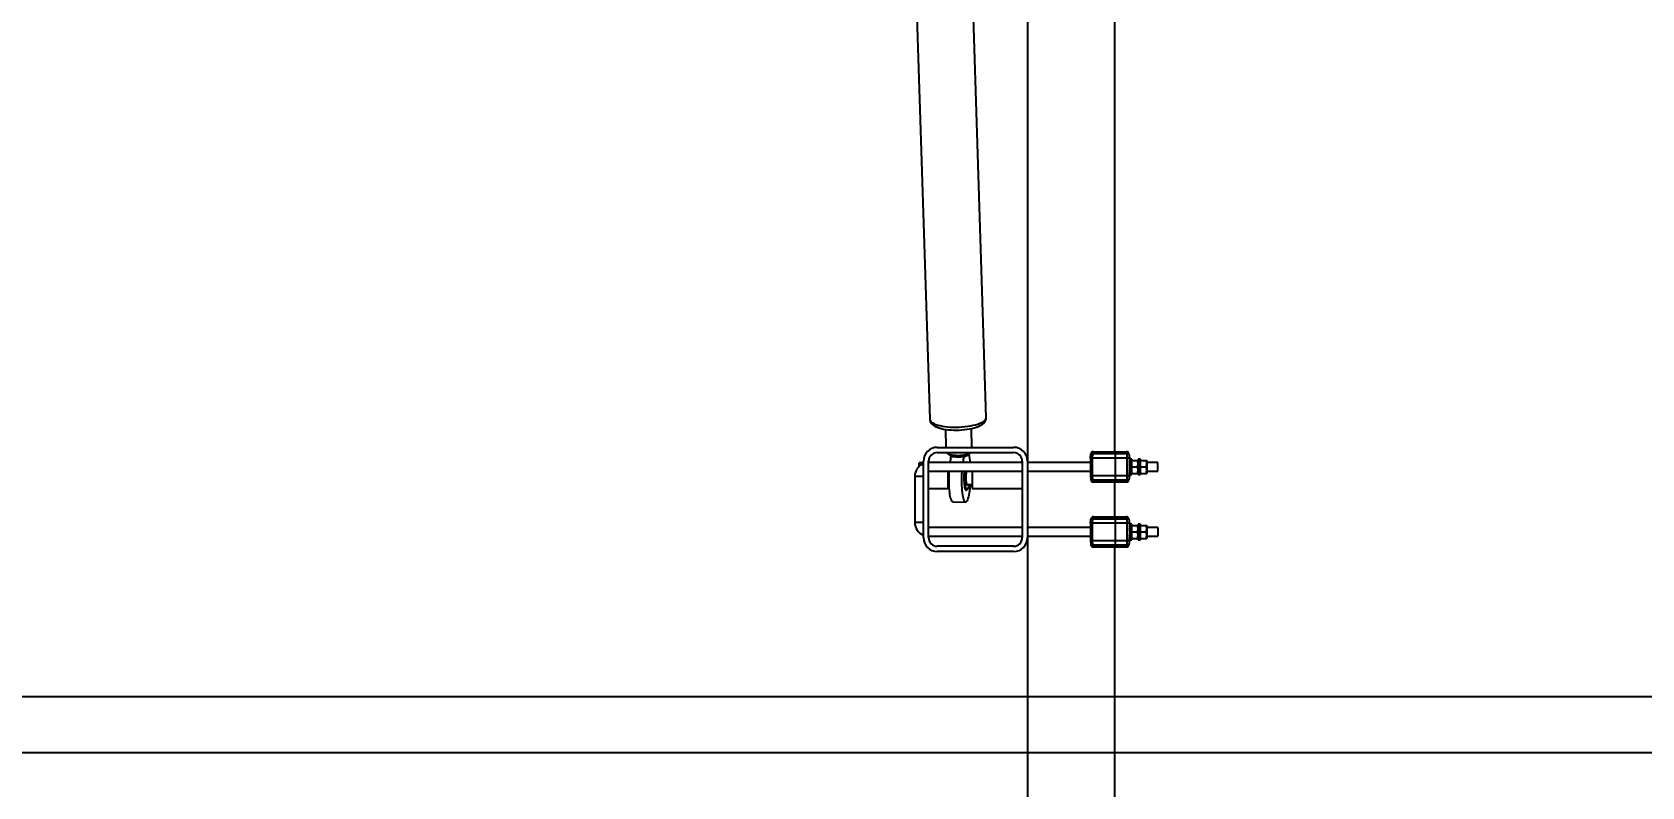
# Model space of a CAD drawing. Header units: feet. Extents: x -17 to 453, y -41 to 31.
# Drawn here: x 86.85 to 88.351, y -6.467 to -5.763 of the extents above; entities that cross this region are included whole.
import ezdxf
from ezdxf.enums import TextEntityAlignment as Align

# ---------------------------------------------------------------- set-up
doc = ezdxf.new("R2018")
doc.units = ezdxf.units.FT
doc.header["$MEASUREMENT"] = 0
doc.layers.add('G-ANNO-TEXT', color=1, linetype='Continuous')
doc.styles.add('NEI-A', font='arial.ttf')
doc.styles.get("Standard").update_dxf_attribs({"font": 'arial.ttf'})

# ---------------------------------------------------------------- blocks, each defined once
blk = doc.blocks.new('DETAIL_TITLE')
at = {"style": 'NEI-A', "flags": 8}
blk.add_attdef('#', text='', height=0.2, dxfattribs=at).set_placement((0.5922, -0.5109), align=Align.MIDDLE_CENTER)
at = {"lineweight": 30, "style": '', "flags": 104}
blk.add_attdef('DETAIL_TITLE', text='', height=0.2, dxfattribs=at).set_placement((0.9099, -0.5251), align=Align.BOTTOM_LEFT)
at = {"style": 'NEI-A'}
for tag, p in [('SCALE:', (0.9386, -0.7379)), ('1"_=_', (1.5474, -0.7379))]:
    blk.add_attdef(tag, text='', height=0.1, dxfattribs=at).set_placement(p, align=Align.BOTTOM_LEFT)

msp = doc.modelspace()

# ---------------------------------------------------------------- linework, layer by layer
at = {"color": 7, "linetype": 'Continuous', "lineweight": 25}
for p, q in [((87.77832, -4.95649), (87.77832, -8.19363)), ((87.85931, -4.95649), (87.85931, -6.15409)), ((87.66181, -5.32825), (87.68719, -6.1238)), ((87.73977, -6.12212), (87.71439, -5.32657)), ((87.70166, -6.13328), (87.7022, -6.15004)), ((87.72649, -6.15004), (87.72593, -6.13251)), ((87.69415, -6.15004), (87.76537, -6.15004)), ((87.83979, -6.15409), (87.87042, -6.15409)), ((87.6812, -6.16461), (87.67716, -6.16461)), ((87.67716, -6.16775), (87.67716, -6.16461)), ((87.6812, -6.23421), (87.6812, -6.16299)), ((87.68606, -6.23421), (87.68606, -6.16299)), ((87.77346, -6.1642), (87.68606, -6.1642)), ((87.69415, -6.1549), (87.76537, -6.1549)), ((87.70304, -6.15531), (87.70513, -6.15706)), ((87.70722, -6.15808), (87.70688, -6.15872)), ((87.70688, -6.15872), (87.71884, -6.15901)), ((87.71918, -6.15836), (87.71884, -6.15901)), ((87.72398, -6.15646), (87.72562, -6.1549)), ((87.77346, -6.16299), (87.77346, -6.23421)), ((87.8369, -6.1642), (87.77832, -6.1642)), ((87.8369, -6.16016), (87.83738, -6.15622)), ((87.87331, -6.16016), (87.8369, -6.16016)), ((87.8369, -6.16016), (87.8369, -6.17634)), ((87.83886, -6.15622), (87.83874, -6.16016)), ((87.83874, -6.16016), (87.83874, -6.17634)), ((87.87089, -6.15622), (87.83886, -6.15622)), ((87.86002, -6.15622), (87.85996, -6.16016)), ((87.85996, -6.16016), (87.85996, -6.17634)), ((87.87089, -6.15622), (87.87089, -6.18028)), ((87.87283, -6.15622), (87.87331, -6.16016)), ((87.87331, -6.16016), (87.87331, -6.17634)), ((87.87331, -6.16097), (87.87412, -6.16097)), ((87.87331, -6.16097), (87.87334, -6.16141)), ((87.87331, -6.16141), (87.87412, -6.16141)), ((87.87331, -6.16141), (87.87339, -6.16267)), ((87.87337, -6.16235), (87.87331, -6.16235)), ((87.87331, -6.16267), (87.87412, -6.16267)), ((87.87331, -6.16267), (87.87339, -6.16373)), ((87.87331, -6.16461), (87.87412, -6.16461)), ((87.87331, -6.16461), (87.87339, -6.1653)), ((87.87412, -6.16952), (87.87331, -6.16699)), ((87.87331, -6.16699), (87.87412, -6.16699)), ((87.87331, -6.16952), (87.87339, -6.16927)), ((87.87331, -6.16952), (87.87412, -6.16952)), ((87.87339, -6.16927), (87.87405, -6.16927)), ((87.87558, -6.16097), (87.87412, -6.16097)), ((87.87558, -6.17553), (87.87558, -6.16097)), ((87.87558, -6.16218), (87.88141, -6.16218)), ((87.87558, -6.16825), (87.88086, -6.16825)), ((87.88141, -6.16097), (87.88222, -6.16097)), ((87.88141, -6.16097), (87.88143, -6.16141)), ((87.88141, -6.16141), (87.88222, -6.16141)), ((87.88141, -6.16141), (87.88148, -6.16267)), ((87.88141, -6.16218), (87.88141, -6.17432)), ((87.88146, -6.16235), (87.88141, -6.16235)), ((87.88141, -6.16267), (87.88222, -6.16267)), ((87.88141, -6.16267), (87.88148, -6.16373)), ((87.88141, -6.16461), (87.88222, -6.16461)), ((87.88141, -6.16461), (87.88148, -6.1653)), ((87.88222, -6.16952), (87.88141, -6.16699)), ((87.88141, -6.16699), (87.88222, -6.16699)), ((87.88141, -6.16952), (87.88148, -6.16927)), ((87.88141, -6.16952), (87.88222, -6.16952)), ((87.88148, -6.16927), (87.88214, -6.16927)), ((87.88367, -6.16097), (87.88222, -6.16097)), ((87.88367, -6.17553), (87.88367, -6.16097)), ((87.88367, -6.16218), (87.8895, -6.16218)), ((87.88367, -6.16825), (87.88896, -6.16825)), ((87.8895, -6.16218), (87.8895, -6.17432)), ((87.89971, -6.1642), (87.8895, -6.1642)), ((87.89971, -6.1723), (87.89971, -6.1642)), ((87.67311, -6.17715), (87.67311, -6.22004)), ((87.68606, -6.1723), (87.77346, -6.1723)), ((87.70386, -6.1723), (87.70386, -6.18848)), ((87.72652, -6.1723), (87.72652, -6.18848)), ((87.77832, -6.1723), (87.8369, -6.1723)), ((87.8369, -6.17634), (87.87331, -6.17634)), ((87.8369, -6.17634), (87.83738, -6.18028)), ((87.83874, -6.17634), (87.83886, -6.18028)), ((87.83886, -6.18028), (87.87089, -6.18028)), ((87.87042, -6.18241), (87.83979, -6.18241)), ((87.85931, -6.18241), (87.85931, -6.21478)), ((87.85996, -6.17634), (87.86002, -6.18028)), ((87.87331, -6.17634), (87.87283, -6.18028)), ((87.87331, -6.17189), (87.87339, -6.1712)), ((87.87331, -6.17189), (87.87412, -6.17189)), ((87.87331, -6.17383), (87.87339, -6.17277)), ((87.87331, -6.17383), (87.87412, -6.17383)), ((87.87331, -6.1751), (87.87338, -6.17396)), ((87.87331, -6.17415), (87.87337, -6.17415)), ((87.87331, -6.1751), (87.87412, -6.1751)), ((87.87331, -6.17553), (87.87334, -6.17512)), ((87.87331, -6.17553), (87.87558, -6.17553)), ((87.87339, -6.1712), (87.87388, -6.1712)), ((87.87339, -6.17277), (87.87365, -6.17277)), ((87.87558, -6.17432), (87.88141, -6.17432)), ((87.88141, -6.17189), (87.88148, -6.1712)), ((87.88141, -6.17189), (87.88222, -6.17189)), ((87.88141, -6.17383), (87.88148, -6.17277)), ((87.88141, -6.17383), (87.88222, -6.17383)), ((87.88141, -6.1751), (87.88147, -6.17396)), ((87.88141, -6.17415), (87.88146, -6.17415)), ((87.88141, -6.1751), (87.88222, -6.1751)), ((87.88141, -6.17553), (87.88143, -6.17512)), ((87.88141, -6.17553), (87.88367, -6.17553)), ((87.88148, -6.1712), (87.88197, -6.1712)), ((87.88148, -6.17277), (87.88174, -6.17277)), ((87.88367, -6.17432), (87.8895, -6.17432)), ((87.8895, -6.1723), (87.89971, -6.1723)), ((87.68606, -6.18848), (87.70386, -6.18848)), ((87.70386, -6.18484), (87.70519, -6.18484)), ((87.72171, -6.18484), (87.72652, -6.18484)), ((87.72652, -6.18848), (87.77346, -6.18848)), ((87.70863, -6.20088), (87.72059, -6.20116)), ((87.77346, -6.2249), (87.68606, -6.2249)), ((87.8369, -6.2249), (87.77832, -6.2249)), ((87.8369, -6.22085), (87.83738, -6.21692)), ((87.87331, -6.22085), (87.8369, -6.22085)), ((87.8369, -6.22085), (87.8369, -6.23704)), ((87.83886, -6.21692), (87.83874, -6.22085)), ((87.83874, -6.22085), (87.83874, -6.23704)), ((87.87089, -6.21692), (87.83886, -6.21692)), ((87.83979, -6.21478), (87.87042, -6.21478)), ((87.86002, -6.21692), (87.85996, -6.22085)), ((87.85996, -6.22085), (87.85996, -6.23704)), ((87.87089, -6.21692), (87.87089, -6.24098)), ((87.87283, -6.21692), (87.87331, -6.22085)), ((87.87331, -6.22085), (87.87331, -6.23704)), ((87.87331, -6.22166), (87.87412, -6.22166)), ((87.87331, -6.22166), (87.87334, -6.2221)), ((87.87331, -6.2221), (87.87412, -6.2221)), ((87.87331, -6.2221), (87.87339, -6.22337)), ((87.87337, -6.22305), (87.87331, -6.22305)), ((87.87331, -6.22337), (87.87412, -6.22337)), ((87.87331, -6.22337), (87.87339, -6.22443)), ((87.87331, -6.22531), (87.87412, -6.22531)), ((87.87331, -6.22531), (87.87339, -6.226)), ((87.87412, -6.23021), (87.87331, -6.22768)), ((87.87331, -6.22768), (87.87412, -6.22768)), ((87.87558, -6.22166), (87.87412, -6.22166)), ((87.87558, -6.23623), (87.87558, -6.22166)), ((87.87558, -6.22288), (87.88141, -6.22288)), ((87.87558, -6.22895), (87.88086, -6.22895)), ((87.88141, -6.22166), (87.88222, -6.22166)), ((87.88141, -6.22166), (87.88143, -6.2221)), ((87.88141, -6.2221), (87.88222, -6.2221)), ((87.88141, -6.2221), (87.88148, -6.22337)), ((87.88141, -6.22288), (87.88141, -6.23502)), ((87.88146, -6.22305), (87.88141, -6.22305)), ((87.88141, -6.22337), (87.88222, -6.22337)), ((87.88141, -6.22337), (87.88148, -6.22443)), ((87.88141, -6.22531), (87.88222, -6.22531)), ((87.88141, -6.22531), (87.88148, -6.226)), ((87.88222, -6.23021), (87.88141, -6.22768)), ((87.88141, -6.22768), (87.88222, -6.22768)), ((87.88367, -6.22166), (87.88222, -6.22166)), ((87.88367, -6.23623), (87.88367, -6.22166)), ((87.88367, -6.22288), (87.8895, -6.22288)), ((87.88367, -6.22895), (87.88896, -6.22895)), ((87.8895, -6.22288), (87.8895, -6.23502)), ((87.89971, -6.2249), (87.8895, -6.2249)), ((87.89971, -6.2249), (87.89971, -6.23299)), ((87.68606, -6.23299), (87.77346, -6.23299)), ((87.76537, -6.2423), (87.69415, -6.2423)), ((87.77832, -6.23299), (87.8369, -6.23299)), ((87.8369, -6.23704), (87.87331, -6.23704)), ((87.8369, -6.23704), (87.83738, -6.24098)), ((87.83874, -6.23704), (87.83886, -6.24098)), ((87.83886, -6.24098), (87.87089, -6.24098)), ((87.87042, -6.24311), (87.83979, -6.24311)), ((87.85931, -6.24311), (87.85931, -8.19363)), ((87.85996, -6.23704), (87.86002, -6.24098)), ((87.87331, -6.23704), (87.87283, -6.24098)), ((87.87331, -6.23021), (87.87339, -6.22997)), ((87.87331, -6.23021), (87.87412, -6.23021)), ((87.87331, -6.23259), (87.87339, -6.2319)), ((87.87331, -6.23259), (87.87412, -6.23259)), ((87.87331, -6.23453), (87.87339, -6.23346)), ((87.87331, -6.23453), (87.87412, -6.23453)), ((87.87331, -6.23579), (87.87338, -6.23466)), ((87.87331, -6.23484), (87.87337, -6.23484)), ((87.87331, -6.23579), (87.87412, -6.23579)), ((87.87331, -6.23623), (87.87334, -6.23582)), ((87.87331, -6.23623), (87.87558, -6.23623)), ((87.87339, -6.22997), (87.87405, -6.22997)), ((87.87339, -6.2319), (87.87388, -6.2319)), ((87.87339, -6.23346), (87.87365, -6.23346)), ((87.87558, -6.23502), (87.88141, -6.23502)), ((87.88141, -6.23021), (87.88148, -6.22997)), ((87.88141, -6.23021), (87.88222, -6.23021)), ((87.88141, -6.23259), (87.88148, -6.2319)), ((87.88141, -6.23259), (87.88222, -6.23259)), ((87.88141, -6.23453), (87.88148, -6.23346)), ((87.88141, -6.23453), (87.88222, -6.23453)), ((87.88141, -6.23579), (87.88147, -6.23466)), ((87.88141, -6.23484), (87.88146, -6.23484)), ((87.88141, -6.23579), (87.88222, -6.23579)), ((87.88141, -6.23623), (87.88143, -6.23582)), ((87.88141, -6.23623), (87.88367, -6.23623)), ((87.88148, -6.22997), (87.88214, -6.22997)), ((87.88148, -6.2319), (87.88197, -6.2319)), ((87.88148, -6.23346), (87.88174, -6.23346)), ((87.88367, -6.23502), (87.8895, -6.23502)), ((87.8895, -6.23299), (87.89971, -6.23299)), ((87.76537, -6.24716), (87.69415, -6.24716))]:
    msp.add_line(p, q, dxfattribs=at)
at = {"color": 8, "linetype": 'Continuous', "lineweight": 25}
for p, q in [((87.6812, -6.17715), (87.67311, -6.17715)), ((87.6812, -6.22004), (87.67311, -6.22004))]:
    msp.add_line(p, q, dxfattribs=at)
at = {"color": 8, "linetype": 'Continuous', "lineweight": 25, "flags": 128}
msp.add_lwpolyline([(87.68719, -6.1238), (87.68721, -6.12406), (87.68747, -6.12491), (87.68801, -6.12574), (87.68884, -6.12653), (87.68993, -6.12729), (87.69128, -6.128), (87.69287, -6.12866), (87.69469, -6.12925), (87.69672, -6.12978), (87.69893, -6.13022), (87.7013, -6.13059), (87.7038, -6.13088), (87.70641, -6.13108), (87.70909, -6.13119), (87.71183, -6.13121), (87.71458, -6.13114), (87.71732, -6.13098), (87.72002, -6.13073), (87.72264, -6.1304), (87.72517, -6.12999), (87.72756, -6.12949), (87.72981, -6.12893), (87.73187, -6.1283), (87.73373, -6.12762), (87.73537, -6.12688), (87.73678, -6.1261), (87.73792, -6.12528), (87.7388, -6.12444), (87.7394, -6.12358), (87.73971, -6.12272), (87.73977, -6.12212)], dxfattribs=at)
at = {"color": 7, "linetype": 'Continuous', "lineweight": 25, "flags": 128}
for points in [[(87.68722, -6.1238), (87.68727, -6.12461), (87.68759, -6.12581), (87.68811, -6.1269), (87.68882, -6.1279), (87.68972, -6.12882), (87.69085, -6.1297), (87.69226, -6.13054), (87.69396, -6.13132), (87.69586, -6.13199), (87.6979, -6.13255), (87.70005, -6.13302), (87.7023, -6.13338), (87.70464, -6.13366), (87.70706, -6.13386), (87.70952, -6.13397), (87.71203, -6.13399), (87.71454, -6.13393), (87.71704, -6.13378), (87.71951, -6.13355), (87.72192, -6.13324), (87.72426, -6.13285), (87.7265, -6.13239), (87.72864, -6.13184), (87.73065, -6.13121), (87.73252, -6.13049), (87.73426, -6.12966), (87.73586, -6.1287), (87.73713, -6.12771), (87.73811, -6.12669), (87.73885, -6.12563), (87.73937, -6.12452), (87.73968, -6.12336), (87.73976, -6.12215)], [(87.83886, -6.15622), (87.83896, -6.15539), (87.83917, -6.1547), (87.83946, -6.15425), (87.83979, -6.15409)], [(87.70264, -6.1549), (87.70271, -6.15499), (87.70332, -6.15552), (87.70418, -6.15601), (87.70528, -6.15644), (87.7066, -6.15681), (87.70811, -6.15711), (87.70976, -6.15733), (87.71152, -6.15746), (87.71336, -6.15751), (87.71521, -6.15746), (87.71705, -6.15733), (87.71883, -6.15711), (87.72051, -6.15681), (87.72204, -6.15644), (87.7234, -6.156), (87.72455, -6.15551), (87.72546, -6.15498), (87.72557, -6.1549)], [(87.72166, -6.16392), (87.7216, -6.1639), (87.72127, -6.16393), (87.72098, -6.1642)], [(87.70863, -6.20088), (87.70861, -6.20088), (87.70817, -6.20071), (87.70775, -6.20026), (87.70734, -6.19954), (87.70695, -6.19854), (87.70659, -6.19728), (87.70626, -6.19578), (87.70597, -6.19405), (87.70572, -6.19212), (87.7055, -6.19), (87.70533, -6.18773), (87.70521, -6.18532), (87.70513, -6.18281), (87.7051, -6.18023), (87.70512, -6.1776), (87.70519, -6.17497), (87.7053, -6.17235), (87.7053, -6.1723)], [(87.72484, -6.18484), (87.72474, -6.18596), (87.7245, -6.18835), (87.72421, -6.1906), (87.7239, -6.19269), (87.72355, -6.1946), (87.72317, -6.1963), (87.72277, -6.19776), (87.72234, -6.19898), (87.72191, -6.19994), (87.72147, -6.20063), (87.72102, -6.20104), (87.72057, -6.20116), (87.72014, -6.201), (87.71971, -6.20055), (87.7193, -6.19982), (87.71892, -6.19883), (87.71856, -6.19757), (87.71823, -6.19607), (87.71793, -6.19434), (87.71768, -6.19241), (87.71746, -6.19029), (87.71729, -6.18801), (87.71717, -6.18561), (87.71709, -6.1831), (87.71706, -6.18052), (87.71708, -6.17789), (87.71715, -6.17526), (87.71726, -6.17264), (87.71728, -6.1723)], [(87.71924, -6.1723), (87.71916, -6.17329), (87.71905, -6.1752), (87.71898, -6.17714), (87.71897, -6.17908), (87.719, -6.18097), (87.71909, -6.18276), (87.71922, -6.18443), (87.71939, -6.18593), (87.7196, -6.18722), (87.71985, -6.18829), (87.72013, -6.1891), (87.72043, -6.18963), (87.72075, -6.18989), (87.72104, -6.18987)], [(87.72361, -6.18484), (87.7235, -6.18547), (87.72323, -6.18676), (87.72294, -6.18782), (87.72263, -6.18862), (87.72231, -6.18915), (87.72198, -6.1894), (87.72166, -6.18934), (87.72136, -6.189), (87.72107, -6.18838), (87.72081, -6.18748), (87.72057, -6.18634), (87.72038, -6.18498), (87.72023, -6.18343), (87.72012, -6.18172), (87.72007, -6.17991), (87.72006, -6.17802), (87.7201, -6.17611), (87.72019, -6.17421), (87.72032, -6.17238), (87.72033, -6.1723)], [(87.72082, -6.17945), (87.72089, -6.18086), (87.72101, -6.18212), (87.72117, -6.1832), (87.72136, -6.18405), (87.72159, -6.18464), (87.72183, -6.18496), (87.72209, -6.18498), (87.72226, -6.18484)], [(87.83979, -6.18241), (87.83946, -6.18226), (87.83917, -6.1818), (87.83896, -6.18112), (87.83886, -6.18028)], [(87.83886, -6.21692), (87.83896, -6.21608), (87.83917, -6.21539), (87.83946, -6.21494), (87.83979, -6.21478)], [(87.83979, -6.24311), (87.83946, -6.24295), (87.83917, -6.2425), (87.83896, -6.24181), (87.83886, -6.24098)]]:
    msp.add_lwpolyline(points, dxfattribs=at)
at = {"color": 7, "linetype": 'Continuous', "lineweight": 25}
for centre, radius, start, end in [((87.69415, -6.16299), 0.01295, 90, 180), ((87.76537, -6.16299), 0.01295, 0, 90), ((87.83979, -6.15652), 0.00243, 90, 173), ((87.86789, -6.15576), 0.00304, 351.25327, 33.37454), ((87.87042, -6.15652), 0.00243, 7, 90), ((87.68606, -6.17715), 0.01295, 112.02431, 180), ((87.69415, -6.16299), 0.00809, 90, 180), ((87.70855, -6.15265), 0.00559, 232.18061, 256.17556), ((87.77605, -6.17258), 0.07055, 168.66776, 173.17984), ((87.71302, -6.13713), 0.02174, 254.52701, 269.57849), ((87.71366, -6.12872), 0.03016, 268.47509, 280.55017), ((87.78733, -6.17275), 0.06985, 168.65587, 172.97475), ((87.7183, -6.14911), 0.00929, 275.47448, 307.74258), ((87.71519, -6.17675), 0.01436, 60.83729, 63.24132), ((87.66984, -6.16801), 0.05524, 3.9531, 11.96481), ((87.76537, -6.16299), 0.00809, 0, 90), ((87.83812, -6.15977), 0.00362, 78.20838, 101.79162), ((87.87186, -6.16026), 0.00415, 76.46305, 103.53695), ((87.87192, -6.16535), 0.00949, 0.78245, 19.47371), ((87.87211, -6.16512), 0.0093, 340.33173, 359.41212), ((87.87183, -6.17143), 0.00958, 0.86772, 19.38844), ((87.88001, -6.16535), 0.00949, 0.78245, 19.47371), ((87.8802, -6.16512), 0.0093, 340.33173, 359.41212), ((87.87992, -6.17143), 0.00958, 0.86772, 19.38844), ((87.76473, -6.17797), 0.04393, 172.58663, 181.93466), ((87.83812, -6.17674), 0.00362, 258.20816, 281.79184), ((87.83979, -6.17999), 0.00243, 187, 270), ((87.86789, -6.18074), 0.00304, 326.62546, 8.74673), ((87.87042, -6.17999), 0.00243, 270, 353), ((87.87186, -6.17624), 0.00415, 256.46305, 283.53695), ((87.87192, -6.17116), 0.00949, 340.52369, 359.22015), ((87.88001, -6.17116), 0.00949, 340.52369, 359.22015), ((87.71519, -6.17675), 0.01436, 293.99961, 298.62315), ((87.68606, -6.22004), 0.01295, 180, 247.97569), ((87.83979, -6.21721), 0.00243, 90, 173), ((87.83812, -6.22046), 0.00362, 78.20838, 101.79162), ((87.86789, -6.21645), 0.00304, 351.25327, 33.37454), ((87.87042, -6.21721), 0.00243, 7, 90), ((87.87186, -6.22095), 0.00415, 76.46305, 103.53695), ((87.87192, -6.22604), 0.00949, 0.78245, 19.47371), ((87.87211, -6.22582), 0.0093, 340.33173, 359.41212), ((87.87183, -6.23213), 0.00958, 0.86772, 19.38844), ((87.88001, -6.22604), 0.00949, 0.78245, 19.47371), ((87.8802, -6.22582), 0.0093, 340.33173, 359.41212), ((87.87992, -6.23213), 0.00958, 0.86772, 19.38844), ((87.69415, -6.23421), 0.01295, 180, 270), ((87.69415, -6.23421), 0.00809, 180, 270), ((87.76537, -6.23421), 0.00809, 270, 0), ((87.76537, -6.23421), 0.01295, 270, 0), ((87.83812, -6.23743), 0.00362, 258.20816, 281.79184), ((87.83979, -6.24068), 0.00243, 187, 270), ((87.86789, -6.24144), 0.00304, 326.62546, 8.74673), ((87.87042, -6.24068), 0.00243, 270, 353), ((87.87186, -6.23694), 0.00415, 256.46305, 283.53695), ((87.87192, -6.23185), 0.00949, 340.52369, 359.22015), ((87.88001, -6.23185), 0.00949, 340.52369, 359.22015)]:
    msp.add_arc(centre, radius, start, end, dxfattribs=at)
for centre, major_axis, ratio, start_param, end_param in [((87.86031, -6.15652), (0, 0.00243), 0.1210087, 0, 1.4486233), ((87.87372, -6.16825), (-0.00045, 0.00728), 0.3139957, 5.9147624, 6.2638283), ((87.87372, -6.16825), (-0.00126, 0.00728), 0.2696128, 5.5384766, 5.8875424), ((87.87372, -6.16825), (-0.00186, 0.00727), 0.1935412, 5.1866283, 5.5356941), ((87.87372, -6.16825), (-0.00221, 0.00728), 0.1002607, 4.8564549, 5.2055207), ((87.87372, -6.16825), (-0.00221, 0.00728), 0.1002607, 1.7148622, 2.0639281), ((87.87372, -6.16825), (-0.0015, 0.00589), 0.1935412, 5.328746, 5.5356941), ((87.87372, -6.16825), (-0.00179, 0.00589), 0.1002607, 4.8980999, 5.2055207), ((87.88181, -6.16825), (-0.00045, 0.00728), 0.3139957, 5.9147624, 6.2638283), ((87.88181, -6.16825), (-0.00126, 0.00728), 0.2696128, 5.5384766, 5.8875424), ((87.88181, -6.16825), (-0.00186, 0.00727), 0.1935412, 5.1866283, 5.5356941), ((87.88181, -6.16825), (-0.00221, 0.00728), 0.1002607, 4.8564549, 5.2055207), ((87.88181, -6.16825), (-0.00221, 0.00728), 0.1002607, 1.7148622, 2.0639281), ((87.88181, -6.16825), (-0.0015, 0.00589), 0.1935412, 5.328746, 5.5356941), ((87.88181, -6.16825), (-0.00179, 0.00589), 0.1002607, 4.8980999, 5.2055207), ((87.86031, -6.17999), (0, 0.00243), 0.1210087, 1.6929694, 3.1415927), ((87.87372, -6.16825), (-0.00186, 0.00727), 0.1935412, 2.0450356, 2.3941015), ((87.87372, -6.16825), (-0.00126, 0.00728), 0.2696128, 2.3968839, 2.7459498), ((87.87372, -6.16825), (-0.00045, 0.00728), 0.3139957, 2.7731698, 3.1222356), ((87.88181, -6.16825), (-0.00186, 0.00727), 0.1935412, 2.0450356, 2.3941015), ((87.88181, -6.16825), (-0.00126, 0.00728), 0.2696128, 2.3968839, 2.7459498), ((87.88181, -6.16825), (-0.00045, 0.00728), 0.3139957, 2.7731698, 3.1222356), ((87.86031, -6.21721), (0, 0.00243), 0.1210087, 0, 1.4486233), ((87.87372, -6.22895), (-0.00045, 0.00728), 0.3139957, 5.9147624, 6.2638283), ((87.87372, -6.22895), (-0.00126, 0.00728), 0.2696128, 5.5384766, 5.8875424), ((87.87372, -6.22895), (-0.00186, 0.00727), 0.1935412, 5.1866283, 5.5356941), ((87.87372, -6.22895), (-0.00221, 0.00728), 0.1002607, 4.8564549, 5.2055207), ((87.87372, -6.22895), (-0.0015, 0.00589), 0.1935412, 5.328746, 5.5356941), ((87.87372, -6.22895), (-0.00179, 0.00589), 0.1002607, 4.8980999, 5.2055207), ((87.88181, -6.22895), (-0.00045, 0.00728), 0.3139957, 5.9147624, 6.2638283), ((87.88181, -6.22895), (-0.00126, 0.00728), 0.2696128, 5.5384766, 5.8875424), ((87.88181, -6.22895), (-0.00186, 0.00727), 0.1935412, 5.1866283, 5.5356941), ((87.88181, -6.22895), (-0.00221, 0.00728), 0.1002607, 4.8564549, 5.2055207), ((87.88181, -6.22895), (-0.0015, 0.00589), 0.1935412, 5.328746, 5.5356941), ((87.88181, -6.22895), (-0.00179, 0.00589), 0.1002607, 4.8980999, 5.2055207), ((87.86031, -6.24068), (0, 0.00243), 0.1210087, 1.6929694, 3.1415927), ((87.87372, -6.22895), (-0.00221, 0.00728), 0.1002607, 1.7148622, 2.0639281), ((87.87372, -6.22895), (-0.00186, 0.00727), 0.1935412, 2.0450356, 2.3941015), ((87.87372, -6.22895), (-0.00126, 0.00728), 0.2696128, 2.3968839, 2.7459498), ((87.87372, -6.22895), (-0.00045, 0.00728), 0.3139957, 2.7731698, 3.1222356), ((87.88181, -6.22895), (-0.00221, 0.00728), 0.1002607, 1.7148622, 2.0639281), ((87.88181, -6.22895), (-0.00186, 0.00727), 0.1935412, 2.0450356, 2.3941015), ((87.88181, -6.22895), (-0.00126, 0.00728), 0.2696128, 2.3968839, 2.7459498), ((87.88181, -6.22895), (-0.00045, 0.00728), 0.3139957, 2.7731698, 3.1222356)]:
    msp.add_ellipse(centre, major_axis=major_axis, ratio=ratio, start_param=start_param, end_param=end_param, dxfattribs=at)

# ---------------------------------------------------------------- block references
at = {"layer": 'G-ANNO-TEXT'}
ref = msp.add_blockref('DETAIL_TITLE', (56.68533, 3.02609), dxfattribs=at)
lines = msp.add_mtext('{\\LMOTOR SUPPORT POST/END OF TRACKER GROUNDING (ABOVE GROUND)}', dxfattribs={"layer": '0', "insert": (57.59522, 2.80095), "char_height": 7.6528868, "attachment_point": 1})
ref.add_attrib('DETAIL_TITLE', '', (57.59522, 2.80095)).embed_mtext(lines)
ref = msp.add_blockref('DETAIL_TITLE', (67.50593, 3.02609), dxfattribs=at)
lines = msp.add_mtext('{\\LMOTOR SUPPORT POST/END OF TRACKER GROUNDING (ABOVE GROUND)}', dxfattribs={"layer": '0', "insert": (68.41583, 2.80095), "char_height": 7.6528868, "attachment_point": 1})
ref.add_attrib('DETAIL_TITLE', '', (68.41583, 2.80095)).embed_mtext(lines)
ref = msp.add_blockref('DETAIL_TITLE', (78.32654, 3.02609), dxfattribs=at)
lines = msp.add_mtext('{\\LMOTOR SUPPORT POST/END OF TRACKER GROUNDING (ABOVE GROUND)}', dxfattribs={"layer": '0', "insert": (79.23644, 2.80095), "char_height": 7.6528868, "attachment_point": 1})
ref.add_attrib('DETAIL_TITLE', '', (79.23644, 2.80095)).embed_mtext(lines)
ref = msp.add_blockref('DETAIL_TITLE', (45.86472, 2.97376), dxfattribs=at)
lines = msp.add_mtext('{\\LMOTOR SUPPORT POST/END OF TRACKER GROUNDING (ABOVE GROUND)}', dxfattribs={"layer": '0', "insert": (46.77461, 2.74862), "char_height": 7.6528868, "attachment_point": 1})
ref.add_attrib('DETAIL_TITLE', '', (46.77461, 2.74862)).embed_mtext(lines)

doc.saveas('drawing.dxf')
